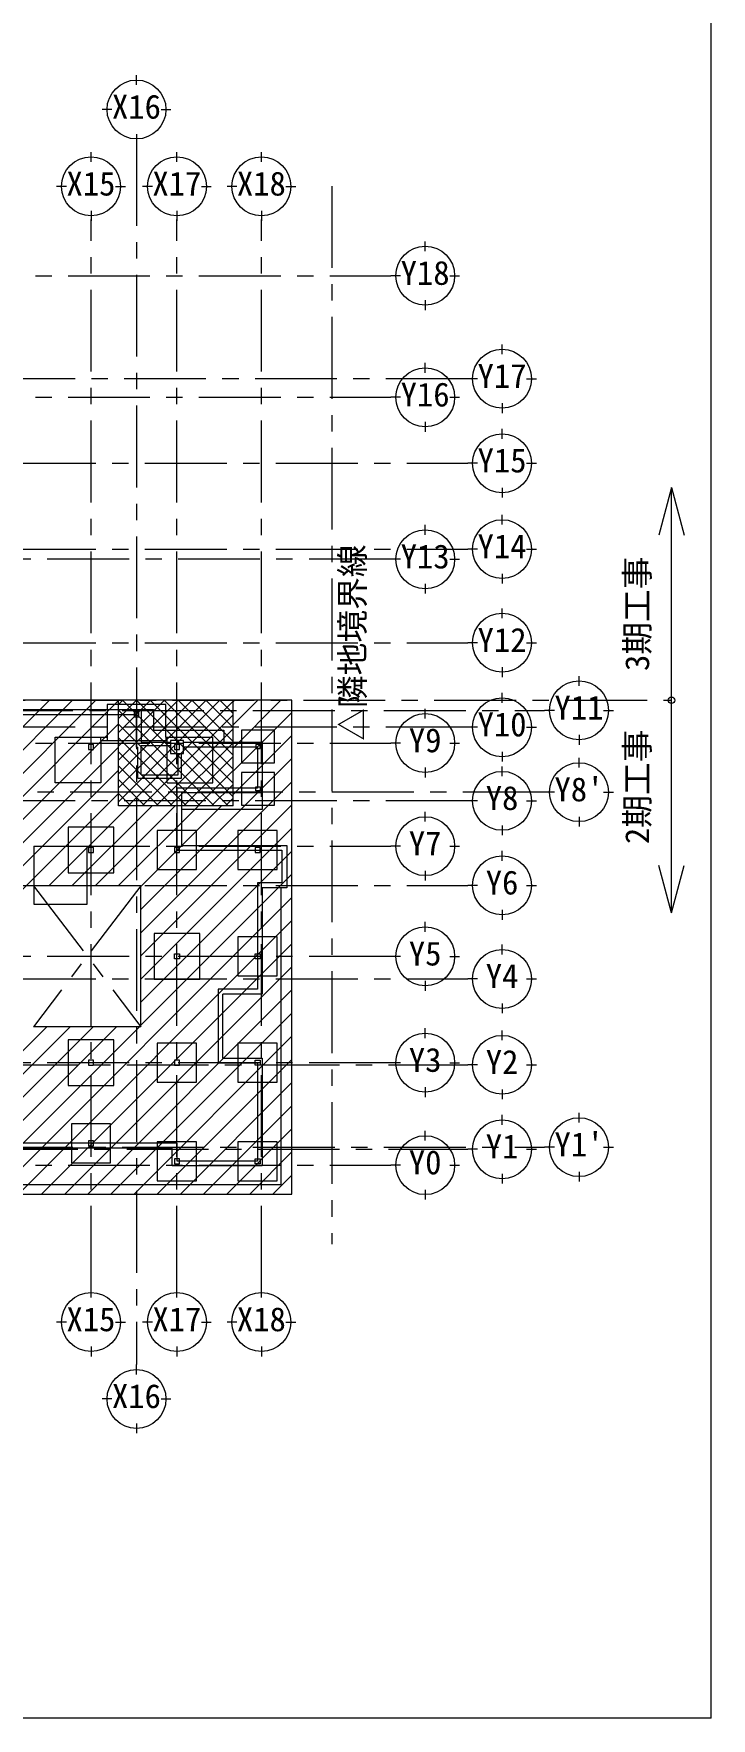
# Model space of a CAD drawing. Units: millimetres on the paper, enlarged 200 times, with parts at 1:1000. Extents: x -59400 to 184562, y -133173 to 46006.
# Drawn here: x 32104 to 40386, y 10393 to 30987 of the extents above; entities that cross this region are included whole.
import ezdxf
from ezdxf.enums import TextEntityAlignment as Align

# ---------------------------------------------------------------- set-up
doc = ezdxf.new("R2010")
doc.units = ezdxf.units.MM
doc.header["$LTSCALE"] = 200
doc.linetypes.add('CHAIN1', pattern=[8, 5, -1, 1, -1])
doc.linetypes.add('DASHED1', pattern=[1.8, 1.2, -0.6])
for name, color, linetype, lineweight in [('E-0', 4, 'CHAIN1', 5), ('E-1', 2, 'Continuous', 18), ('E-2', 7, 'Continuous', 9), ('E-3', 4, 'Continuous', 5), ('E-4', 3, 'Continuous', 13), ('E-5', 3, 'Continuous', 13), ('E-8', 2, 'Continuous', 18), ('E-9', 4, 'Continuous', 5), ('E-B', 2, 'CHAIN1', 18)]:
    doc.layers.add(name, color=color, linetype=linetype, lineweight=lineweight)
doc.layers.add('E-D', color=7, linetype='Continuous')
doc.styles.add('ＭＳ ゴシック', font='')
doc.styles.get('ＭＳ ゴシック').set_extended_font_data('MS Gothic')

msp = doc.modelspace()

# ---------------------------------------------------------------- linework, layer by layer
at = {"layer": 'E-0', "color": 6, "linetype": 'Continuous', "lineweight": 20}
for p, q in [((40385.9, 10392.8), (40385.9, 31464.7)), ((39900.4, 20237.9), (39900.4, 25437.9)), ((40385.9, 10392.8), (15603.9, 10392.8))]:
    msp.add_line(p, q, dxfattribs=at)
at = {"layer": 'E-0'}
for p, q in [((34887.4, 15656.9), (34887.4, 28717.2)), ((18124.2, 28028.9), (36469.1, 28028.9)), ((37409.1, 26768.9), (19064.2, 26768.9)), ((18124.2, 26541.9), (36469.1, 26541.9)), ((17184.2, 22714.9), (38349.1, 22714.9)), ((37409.1, 22508.9), (19064.2, 22508.9)), ((18124.2, 22314.9), (36469.1, 22314.9)), ((38349.1, 21714.9), (17184.2, 21714.9)), ((37409.1, 21608.9), (19064.2, 21608.9)), ((18124.2, 21054.9), (36469.1, 21054.9)), ((25241.8, 18381.9), (37409.1, 18381.9)), ((17184.2, 17374.9), (38349.1, 17374.9)), ((25241.8, 17348.9), (37409.1, 17348.9)), ((18124.2, 17154.9), (36469.1, 17154.9))]:
    msp.add_line(p, q, dxfattribs=at)
at = {"layer": 'E-0', "color": 6, "lineweight": 20}
msp.add_line((27400.4, 22837.9), (39900.4, 22837.9), dxfattribs=at)
at = {"layer": 'E-0', "color": 6, "linetype": 'Continuous', "lineweight": 20}
msp.add_circle((39900.4, 22837.9), 40, dxfattribs=at)
at = {"layer": 'E-1'}
for p, q in [((33720.4, 22787.9), (33000.4, 22787.9)), ((33000.4, 22787.9), (33000.4, 22387.9)), ((33720.4, 22387.9), (33720.4, 22787.9)), ((32364.4, 22387.9), (33000.4, 22387.9)), ((32924.4, 22347.9), (32924.4, 21827.9)), ((32924.4, 22347.9), (33734.4, 22347.9)), ((33720.4, 22387.9), (34294.4, 22387.9)), ((33734.4, 21827.9), (33734.4, 22347.9))]:
    msp.add_line(p, q, dxfattribs=at)
at = {"layer": 'E-1', "linetype": 'DASHED1'}
for p, q in [((32924.4, 22347.9), (32924.4, 22387.9)), ((33000.4, 22387.9), (33000.4, 22347.9)), ((33720.4, 22387.9), (33720.4, 22347.9)), ((33734.4, 22347.9), (33734.4, 22387.9))]:
    msp.add_line(p, q, dxfattribs=at)
at = {"layer": 'E-1'}
for points in [[(34645.4, 22072.9), (35045.4, 22072.9), (35045.4, 22472.9), (34645.4, 22472.9)], [(34645.4, 21556.9), (35045.4, 21556.9), (35045.4, 21956.9), (34645.4, 21956.9)], [(32524.4, 20727.9), (33084.4, 20727.9), (33084.4, 21287.9), (32524.4, 21287.9)], [(33614.4, 20767.9), (34094.4, 20767.9), (34094.4, 21247.9), (33614.4, 21247.9)], [(34600.4, 20767.9), (35080.4, 20767.9), (35080.4, 21247.9), (34600.4, 21247.9)], [(33574.4, 19427.9), (34134.4, 19427.9), (34134.4, 19987.9), (33574.4, 19987.9)], [(34600.4, 19467.9), (35080.4, 19467.9), (35080.4, 19947.9), (34600.4, 19947.9)], [(32524.4, 18127.9), (33084.4, 18127.9), (33084.4, 18687.9), (32524.4, 18687.9)], [(33614.4, 18167.9), (34094.4, 18167.9), (34094.4, 18647.9), (33614.4, 18647.9)], [(34600.4, 18167.9), (35080.4, 18167.9), (35080.4, 18647.9), (34600.4, 18647.9)], [(32564.3, 17181.9), (33044.3, 17181.9), (33044.3, 17661.9), (32564.3, 17661.9)], [(33614.4, 16961.9), (34094.4, 16961.9), (34094.4, 17441.9), (33614.4, 17441.9)], [(34600.4, 16961.9), (35080.4, 16961.9), (35080.4, 17441.9), (34600.4, 17441.9)]]:
    msp.add_lwpolyline(points, close=True, dxfattribs=at)
for points in [[(32924.4, 21827.9), (32364.4, 21827.9), (32364.4, 22387.9)], [(33734.4, 21827.9), (34294.4, 21827.9), (34294.4, 22387.9)]]:
    msp.add_lwpolyline(points, dxfattribs=at)
at = {"layer": 'E-2'}
for p, q in [((33357.4, 22664.9), (33357.4, 22264.9)), ((33417.4, 22724.9), (33567.4, 22724.9)), ((33567.4, 22724.9), (33567.4, 22474.9)), ((33357.4, 22264.9), (33377.4, 22264.9)), ((33377.4, 21884.9), (33377.4, 22264.9)), ((33417.4, 22324.9), (33774.4, 22324.9)), ((33417.4, 21924.9), (33417.4, 22284.9)), ((33417.4, 22284.9), (33774.4, 22284.9)), ((33934.4, 22324.9), (34897.4, 22324.9)), ((34837.4, 22264.9), (33934.4, 22264.9)), ((33871.4, 21924.9), (33871.4, 22187.9)), ((33911.4, 21884.9), (33911.4, 22187.9)), ((33377.4, 21884.9), (33911.4, 21884.9)), ((33417.4, 21924.9), (33871.4, 21924.9)), ((34897.4, 21704.9), (34897.4, 21504.9)), ((34897.4, 21504.9), (33911.4, 21504.9)), ((35127.3, 16914.9), (35127.3, 20544.9)), ((34417.4, 18464.9), (34417.4, 19244.9)), ((31717.4, 17364.9), (33797.4, 17364.9)), ((35127.3, 16914.9), (30387.3, 16914.9))]:
    msp.add_line(p, q, dxfattribs=at)
for points in [[(27417.4, 25278.9), (27417.4, 22664.9), (33357.4, 22664.9)], [(27477.4, 25218.9), (27477.4, 22724.9), (33417.4, 22724.9), (33417.4, 22324.9)], [(33567.4, 22474.9), (34429.4, 22474.9), (34429.4, 22324.9)], [(34837.4, 22264.9), (34837.4, 21764.9), (33851.4, 21764.9), (33851.4, 21004.9), (35137.4, 21004.9), (35137.4, 20604.9), (34837.4, 20604.9), (34837.4, 19304.9), (34357.4, 19304.9), (34357.4, 18404.9), (34837.4, 18404.9), (34837.4, 17204.9), (33857.4, 17204.9), (33857.4, 17424.9), (31657.4, 17424.9)], [(34897.4, 22324.9), (34897.4, 21704.9), (33911.4, 21704.9), (33911.4, 21064.9), (35197.4, 21064.9), (35197.4, 20544.9), (34897.4, 20544.9), (34897.4, 19244.9), (34417.4, 19244.9)], [(34417.4, 18464.9), (34897.4, 18464.9), (34897.4, 17144.9), (33797.4, 17144.9), (33797.4, 17364.9)]]:
    msp.add_lwpolyline(points, dxfattribs=at)
msp.add_lwpolyline([(33774.4, 22187.9), (33934.4, 22187.9), (33934.4, 22347.9), (33774.4, 22347.9)], close=True, dxfattribs=at)
at = {"layer": 'E-3', "linetype": 'CHAIN1'}
for p, q in [((33360.4, 29640.5), (33360.4, 14716.9)), ((32804.4, 15656.9), (32804.4, 28717.2)), ((33854.4, 15656.9), (33854.4, 28717.2)), ((19064.2, 25735.9), (37409.1, 25735.9)), ((36469.1, 24561.9), (18124.2, 24561.9)), ((19064.2, 24685.9), (37409.1, 24685.9)), ((19064.2, 23541.9), (37409.1, 23541.9)), ((19064.2, 20575.9), (37409.1, 20575.9)), ((36469.1, 19707.9), (18124.2, 19707.9)), ((19064.2, 19431.9), (37409.1, 19431.9)), ((36469.1, 18407.9), (18124.2, 18407.9))]:
    msp.add_line(p, q, dxfattribs=at)
at = {"layer": 'E-3', "color": 2, "lineweight": 18}
for p, q in [((35260.4, 22837.9), (28240.4, 22837.9)), ((35260.4, 16801.9), (35260.4, 22837.9)), ((33414.4, 20567.9), (32100.4, 20567.9)), ((33414.4, 18847.9), (33414.4, 20567.9)), ((33414.4, 18847.9), (32100.4, 18847.9)), ((29579.4, 16801.9), (35260.4, 16801.9))]:
    msp.add_line(p, q, dxfattribs=at)
at = {"layer": 'E-3', "color": 3, "lineweight": 13}
for p, q in [((33140.4, 21547.9), (33140.4, 22837.9)), ((34540.4, 21547.9), (34540.4, 22837.9)), ((34540.4, 21547.9), (33140.4, 21547.9))]:
    msp.add_line(p, q, dxfattribs=at)
at = {"layer": 'E-4'}
for p, q in [((34870.4, 22297.9), (34820.4, 22297.9)), ((34820.4, 22297.9), (34820.4, 22247.9)), ((34820.4, 22247.9), (34870.4, 22247.9)), ((34870.4, 22247.9), (34870.4, 22297.9)), ((34870.4, 21731.9), (34820.4, 21731.9)), ((34870.4, 21781.9), (34870.4, 21731.9))]:
    msp.add_line(p, q, dxfattribs=at)
at = {"layer": 'E-4', "color": 7, "linetype": 'CHAIN1', "lineweight": 9}
for p, q in [((32100.4, 20567.9), (33414.4, 18847.9)), ((33414.4, 20567.9), (32100.4, 18847.9))]:
    msp.add_line(p, q, dxfattribs=at)
at = {"layer": 'E-4'}
for points in [[(33330.4, 22637.9), (33390.4, 22637.9), (33390.4, 22697.9), (33330.4, 22697.9)], [(32774.4, 22237.9), (32834.4, 22237.9), (32834.4, 22297.9), (32774.4, 22297.9)], [(33824.4, 22237.9), (33884.4, 22237.9), (33884.4, 22297.9), (33824.4, 22297.9)], [(32774.4, 20977.9), (32834.4, 20977.9), (32834.4, 21037.9), (32774.4, 21037.9)], [(33824.4, 20977.9), (33884.4, 20977.9), (33884.4, 21037.9), (33824.4, 21037.9)], [(34810.4, 20977.9), (34870.4, 20977.9), (34870.4, 21037.9), (34810.4, 21037.9)], [(33824.4, 19677.9), (33824.4, 19737.9), (33884.4, 19737.9), (33884.4, 19677.9)], [(34810.4, 19677.9), (34810.4, 19737.9), (34870.4, 19737.9), (34870.4, 19677.9)], [(32834.4, 18377.9), (32834.4, 18437.9), (32774.4, 18437.9), (32774.4, 18377.9)], [(33884.4, 18377.9), (33884.4, 18437.9), (33824.4, 18437.9), (33824.4, 18377.9)], [(34810.4, 18377.9), (34810.4, 18437.9), (34870.4, 18437.9), (34870.4, 18377.9)], [(32834.4, 17391.9), (32834.4, 17451.9), (32774.4, 17451.9), (32774.4, 17391.9)], [(33884.4, 17171.9), (33884.4, 17231.9), (33824.4, 17231.9), (33824.4, 17171.9)], [(34810.4, 17171.9), (34810.4, 17231.9), (34870.4, 17231.9), (34870.4, 17171.9)]]:
    msp.add_lwpolyline(points, close=True, dxfattribs=at)
msp.add_lwpolyline([(34820.4, 21731.9), (34820.4, 21781.9), (34870.4, 21781.9)], dxfattribs=at)
at = {"layer": 'E-5'}
msp.add_line((32107.3, 21054.9), (32757.3, 21054.9), dxfattribs=at)
msp.add_lwpolyline([(32107.3, 21054.9), (32107.3, 20344.9), (32757.3, 20344.9), (32757.3, 21054.9)], dxfattribs=at)
at = {"layer": 'E-8'}
for p, q in [((33360.4, 30360.5), (33360.4, 30480.5)), ((33060.4, 30060.5), (32940.4, 30060.5)), ((33660.4, 30060.5), (33780.4, 30060.5)), ((33360.4, 29760.5), (33360.4, 29640.5)), ((32804.4, 29420.5), (32804.4, 29540.5)), ((33854.4, 29420.5), (33854.4, 29540.5)), ((34887.4, 29420.5), (34887.4, 29540.5)), ((32504.4, 29120.5), (32384.4, 29120.5)), ((33104.4, 29120.5), (33224.4, 29120.5)), ((33554.4, 29120.5), (33434.4, 29120.5)), ((34154.4, 29120.5), (34274.4, 29120.5)), ((34587.4, 29120.5), (34467.4, 29120.5)), ((35187.4, 29120.5), (35307.4, 29120.5)), ((32804.4, 28820.5), (32804.4, 28700.5)), ((33854.4, 28820.5), (33854.4, 28700.5)), ((34887.4, 28820.5), (34887.4, 28700.5)), ((36889.1, 28328.9), (36889.1, 28448.9)), ((36589.1, 28028.9), (36469.1, 28028.9)), ((37189.1, 28028.9), (37309.1, 28028.9)), ((36889.1, 27728.9), (36889.1, 27608.9)), ((37829.1, 27068.9), (37829.1, 27188.9)), ((36889.1, 26841.9), (36889.1, 26961.9)), ((37529.1, 26768.9), (37409.1, 26768.9)), ((38129.1, 26768.9), (38249.1, 26768.9)), ((36589.1, 26541.9), (36469.1, 26541.9)), ((37189.1, 26541.9), (37309.1, 26541.9)), ((37829.1, 26468.9), (37829.1, 26348.9)), ((36889.1, 26241.9), (36889.1, 26121.9)), ((37829.1, 26035.9), (37829.1, 26155.9)), ((37529.1, 25735.9), (37409.1, 25735.9)), ((38129.1, 25735.9), (38249.1, 25735.9)), ((37829.1, 25435.9), (37829.1, 25315.9)), ((36889.1, 24861.9), (36889.1, 24981.9)), ((37829.1, 24985.9), (37829.1, 25105.9)), ((36589.1, 24561.9), (36469.1, 24561.9)), ((37189.1, 24561.9), (37309.1, 24561.9)), ((37529.1, 24685.9), (37409.1, 24685.9)), ((38129.1, 24685.9), (38249.1, 24685.9)), ((37829.1, 24385.9), (37829.1, 24265.9)), ((36889.1, 24261.9), (36889.1, 24141.9)), ((37829.1, 23841.9), (37829.1, 23961.9)), ((37529.1, 23541.9), (37409.1, 23541.9)), ((38129.1, 23541.9), (38249.1, 23541.9)), ((37829.1, 23241.9), (37829.1, 23121.9)), ((38769.1, 23014.9), (38769.1, 23134.9)), ((37829.1, 22808.9), (37829.1, 22928.9)), ((36889.1, 22614.9), (36889.1, 22734.9)), ((38469.1, 22714.9), (38349.1, 22714.9)), ((39069.1, 22714.9), (39189.1, 22714.9)), ((37529.1, 22508.9), (37409.1, 22508.9)), ((38129.1, 22508.9), (38249.1, 22508.9)), ((36589.1, 22314.9), (36469.1, 22314.9)), ((37189.1, 22314.9), (37309.1, 22314.9)), ((38769.1, 22414.9), (38769.1, 22294.9)), ((37829.1, 22208.9), (37829.1, 22088.9)), ((38769.1, 22014.9), (38769.1, 22134.9)), ((36889.1, 22014.9), (36889.1, 21894.9)), ((37829.1, 21908.9), (37829.1, 22028.9)), ((38469.1, 21714.9), (38349.1, 21714.9)), ((39069.1, 21714.9), (39189.1, 21714.9)), ((36889.1, 21354.9), (36889.1, 21474.9)), ((37529.1, 21608.9), (37409.1, 21608.9)), ((38129.1, 21608.9), (38249.1, 21608.9)), ((37829.1, 21308.9), (37829.1, 21188.9)), ((38769.1, 21414.9), (38769.1, 21294.9)), ((36589.1, 21054.9), (36469.1, 21054.9)), ((37189.1, 21054.9), (37309.1, 21054.9)), ((37829.1, 20875.9), (37829.1, 20995.9)), ((36889.1, 20754.9), (36889.1, 20634.9)), ((37529.1, 20575.9), (37409.1, 20575.9)), ((38129.1, 20575.9), (38249.1, 20575.9)), ((37829.1, 20275.9), (37829.1, 20155.9)), ((36889.1, 20007.9), (36889.1, 20127.9)), ((37829.1, 19731.9), (37829.1, 19851.9)), ((36589.1, 19707.9), (36469.1, 19707.9)), ((37189.1, 19707.9), (37309.1, 19707.9)), ((36889.1, 19407.9), (36889.1, 19287.9)), ((37529.1, 19431.9), (37409.1, 19431.9)), ((38129.1, 19431.9), (38249.1, 19431.9)), ((37829.1, 19131.9), (37829.1, 19011.9)), ((36889.1, 18707.9), (36889.1, 18827.9)), ((37829.1, 18681.9), (37829.1, 18801.9)), ((36589.1, 18407.9), (36469.1, 18407.9)), ((37189.1, 18407.9), (37309.1, 18407.9)), ((37529.1, 18381.9), (37409.1, 18381.9)), ((38129.1, 18381.9), (38249.1, 18381.9)), ((36889.1, 18107.9), (36889.1, 17987.9)), ((37829.1, 18081.9), (37829.1, 17961.9)), ((37829.1, 17648.9), (37829.1, 17768.9)), ((38769.1, 17674.9), (38769.1, 17794.9)), ((36889.1, 17454.9), (36889.1, 17574.9)), ((37529.1, 17348.9), (37409.1, 17348.9)), ((38129.1, 17348.9), (38249.1, 17348.9)), ((38469.1, 17374.9), (38349.1, 17374.9)), ((39069.1, 17374.9), (39189.1, 17374.9)), ((36589.1, 17154.9), (36469.1, 17154.9)), ((37189.1, 17154.9), (37309.1, 17154.9)), ((37829.1, 17048.9), (37829.1, 16928.9)), ((38769.1, 17074.9), (38769.1, 16954.9)), ((36889.1, 16854.9), (36889.1, 16734.9)), ((32804.4, 15536.9), (32804.4, 15656.9)), ((33854.4, 15536.9), (33854.4, 15656.9)), ((34887.4, 15536.9), (34887.4, 15656.9)), ((32504.4, 15236.9), (32384.4, 15236.9)), ((33104.4, 15236.9), (33224.4, 15236.9)), ((33554.4, 15236.9), (33434.4, 15236.9)), ((34154.4, 15236.9), (34274.4, 15236.9)), ((34587.4, 15236.9), (34467.4, 15236.9)), ((35187.4, 15236.9), (35307.4, 15236.9)), ((32804.4, 14936.9), (32804.4, 14816.9)), ((33854.4, 14936.9), (33854.4, 14816.9)), ((34887.4, 14936.9), (34887.4, 14816.9)), ((33360.4, 14596.9), (33360.4, 14716.9)), ((33060.4, 14296.9), (32940.4, 14296.9)), ((33660.4, 14296.9), (33780.4, 14296.9)), ((33360.4, 13996.9), (33360.4, 13876.9))]:
    msp.add_line(p, q, dxfattribs=at)
at = {"layer": 'E-8', "color": 1}
for p, q in [((39900.4, 25437.9), (39745.1, 24858.3)), ((39900.4, 25437.9), (40055.7, 24858.3)), ((39900.4, 20237.9), (39745.1, 20817.4)), ((39900.4, 20237.9), (40055.7, 20817.4))]:
    msp.add_line(p, q, dxfattribs=at)
at = {"layer": 'E-8', "color": 4, "lineweight": 5}
for p, q in [((26260.2, 16801.9), (32296.2, 22837.9)), ((26543.1, 16801.9), (32579.1, 22837.9)), ((26825.9, 16801.9), (32861.9, 22837.9)), ((27108.8, 16801.9), (33144.8, 22837.9)), ((34540.4, 22253.6), (35124.7, 22837.9)), ((34540.4, 22536.4), (34841.8, 22837.9)), ((34540.4, 22819.2), (34559, 22837.9)), ((34540.4, 21970.7), (35260.4, 22690.7)), ((27391.6, 16801.9), (33134.4, 22544.6)), ((27674.5, 16801.9), (33134.4, 22261.8)), ((34540.4, 21687.9), (35260.4, 22407.9)), ((33414.4, 20279), (35260.4, 22125)), ((27957.3, 16801.9), (33134.4, 21978.9)), ((33414.4, 19996.2), (35260.4, 21842.2)), ((28095.4, 16657.1), (33134.4, 21696.1)), ((32289, 20567.9), (33269, 21547.9)), ((32571.8, 20567.9), (33551.8, 21547.9)), ((32854.7, 20567.9), (33834.7, 21547.9)), ((33137.5, 20567.9), (34117.5, 21547.9)), ((33414.4, 19713.3), (35260.4, 21559.3)), ((33414.4, 20561.9), (34400.4, 21547.9)), ((33414.4, 19430.5), (35260.4, 21276.5)), ((33414.4, 19147.7), (35260.4, 20993.7)), ((33414.4, 18864.8), (35260.4, 20710.8)), ((31634.3, 16801.9), (35260.4, 20428)), ((31917.1, 16801.9), (35260.4, 20145.1)), ((32199.9, 16801.9), (35260.4, 19862.3)), ((32482.8, 16801.9), (35260.4, 19579.4)), ((32765.6, 16801.9), (35260.4, 19296.6)), ((33048.5, 16801.9), (35260.4, 19013.8)), ((30220, 16801.9), (32266, 18847.9)), ((30502.9, 16801.9), (32548.9, 18847.9)), ((30785.7, 16801.9), (32831.7, 18847.9)), ((31068.6, 16801.9), (33114.6, 18847.9)), ((31351.4, 16801.9), (33397.4, 18847.9)), ((33331.3, 16801.9), (35260.4, 18730.9)), ((33614.2, 16801.9), (35260.4, 18448.1)), ((33897, 16801.9), (35260.4, 18165.2)), ((34179.8, 16801.9), (35260.4, 17882.4)), ((34462.7, 16801.9), (35260.4, 17599.5)), ((34745.5, 16801.9), (35260.4, 17316.7)), ((35028.4, 16801.9), (35260.4, 17033.9))]:
    msp.add_line(p, q, dxfattribs=at)
at = {"layer": 'E-8'}
for centre in [(33360.4, 30060.5), (32804.4, 29120.5), (33854.4, 29120.5), (34887.4, 29120.5), (36889.1, 28028.9), (37829.1, 26768.9), (36889.1, 26541.9), (37829.1, 25735.9), (36889.1, 24561.9), (37829.1, 24685.9), (37829.1, 23541.9), (38769.1, 22714.9), (37829.1, 22508.9), (36889.1, 22314.9), (38769.1, 21714.9), (37829.1, 21608.9), (36889.1, 21054.9), (37829.1, 20575.9), (36889.1, 19707.9), (37829.1, 19431.9), (36889.1, 18407.9), (37829.1, 18381.9), (38769.1, 17374.9), (36889.1, 17154.9), (37829.1, 17348.9), (32804.4, 15236.9), (33854.4, 15236.9), (34887.4, 15236.9), (33360.4, 14296.9)]:
    msp.add_circle(centre, 360, dxfattribs=at)
at = {"layer": 'E-9'}
for p, q in [((33140.4, 21767.5), (34210.7, 22837.9)), ((33140.4, 21937.2), (34041, 22837.9)), ((33140.4, 22106.9), (33871.3, 22837.9)), ((33140.4, 22276.6), (33701.6, 22837.9)), ((33140.4, 22446.3), (33531.9, 22837.9)), ((33140.4, 22616), (33362.2, 22837.9)), ((33140.4, 22785.7), (33192.5, 22837.9)), ((33140.4, 21597.8), (34380.4, 22837.9)), ((33140.4, 22717.1), (34309.6, 21547.9)), ((33189.3, 22837.9), (34479.3, 21547.9)), ((33260.1, 21547.9), (34540.4, 22828.1)), ((33359, 22837.9), (34540.4, 21656.5)), ((33429.8, 21547.9), (34540.4, 22658.4)), ((33528.7, 22837.9), (34540.4, 21826.2)), ((33698.4, 22837.9), (34540.4, 21995.9)), ((33868.1, 22837.9), (34540.4, 22165.6)), ((34037.8, 22837.9), (34540.4, 22335.4)), ((34207.5, 22837.9), (34540.4, 22505.1)), ((34377.2, 22837.9), (34540.4, 22674.8)), ((33140.4, 22547.4), (34139.9, 21547.9)), ((33599.5, 21547.9), (34540.4, 22488.7)), ((33140.4, 22377.7), (33970.2, 21547.9)), ((33769.3, 21547.9), (34540.4, 22319)), ((33140.4, 22208), (33800.5, 21547.9)), ((33140.4, 22038.3), (33630.8, 21547.9)), ((33939, 21547.9), (34540.4, 22149.3)), ((33140.4, 21868.6), (33461.1, 21547.9)), ((34108.7, 21547.9), (34540.4, 21979.6)), ((33140.4, 21698.9), (33291.4, 21547.9)), ((34278.4, 21547.9), (34540.4, 21809.9)), ((34448.1, 21547.9), (34540.4, 21640.1))]:
    msp.add_line(p, q, dxfattribs=at)
at = {"layer": 'E-B'}
msp.add_line((35747.3, 29125.3), (35747.3, 16190.5), dxfattribs=at)

# ---------------------------------------------------------------- texts
at = {"layer": 'E-0', "color": 7, "style": 'ＭＳ ゴシック'}
for s, p in [('3期工事', (39714.2, 23195.9)), ('2期工事', (39714.2, 21079.8))]:
    msp.add_text(s, height=293.3, rotation=90, dxfattribs=at).set_placement(p, align=Align.BOTTOM_LEFT)
at = {"layer": 'E-8', "color": 7, "style": 'ＭＳ ゴシック'}
for s, p in [('X16', (33060.4, 29860.5)), ('X15', (32504.4, 28920.5)), ('X17', (33554.4, 28920.5)), ('X18', (34587.4, 28920.5)), ('Y18', (36589.1, 27828.9)), ('Y17', (37529.1, 26568.9)), ('Y16', (36589.1, 26341.9)), ('Y15', (37529.1, 25535.9)), ('Y13', (36589.1, 24361.9)), ('Y14', (37529.1, 24485.9)), ('Y12', (37529.1, 23341.9)), ('Y11', (38469.1, 22514.9)), ('Y10', (37529.1, 22308.9)), ('Y9', (36689.1, 22114.9)), ("Y8'", (38469.1, 21514.9)), ('Y8', (37629.1, 21408.9)), ('Y7', (36689.1, 20854.9)), ('Y6', (37629.1, 20375.9)), ('Y5', (36689.1, 19507.9)), ('Y4', (37629.1, 19231.9)), ('Y3', (36689.1, 18207.9)), ('Y2', (37629.1, 18181.9)), ('Y1', (37629.1, 17148.9)), ("Y1'", (38469.1, 17174.9)), ('Y0', (36689.1, 16954.9)), ('X15', (32504.4, 15036.9)), ('X17', (33554.4, 15036.9)), ('X18', (34587.4, 15036.9)), ('X16', (33060.4, 14096.9))]:
    msp.add_text(s, height=293.3, dxfattribs=at).set_placement(p, align=Align.BOTTOM_LEFT)
at = {"layer": 'E-D', "style": 'ＭＳ ゴシック'}
msp.add_text('△隣地境界線', height=293.3, rotation=90, dxfattribs=at).set_placement((36233.9, 22342.7), align=Align.BOTTOM_LEFT)

doc.saveas('drawing.dxf')
